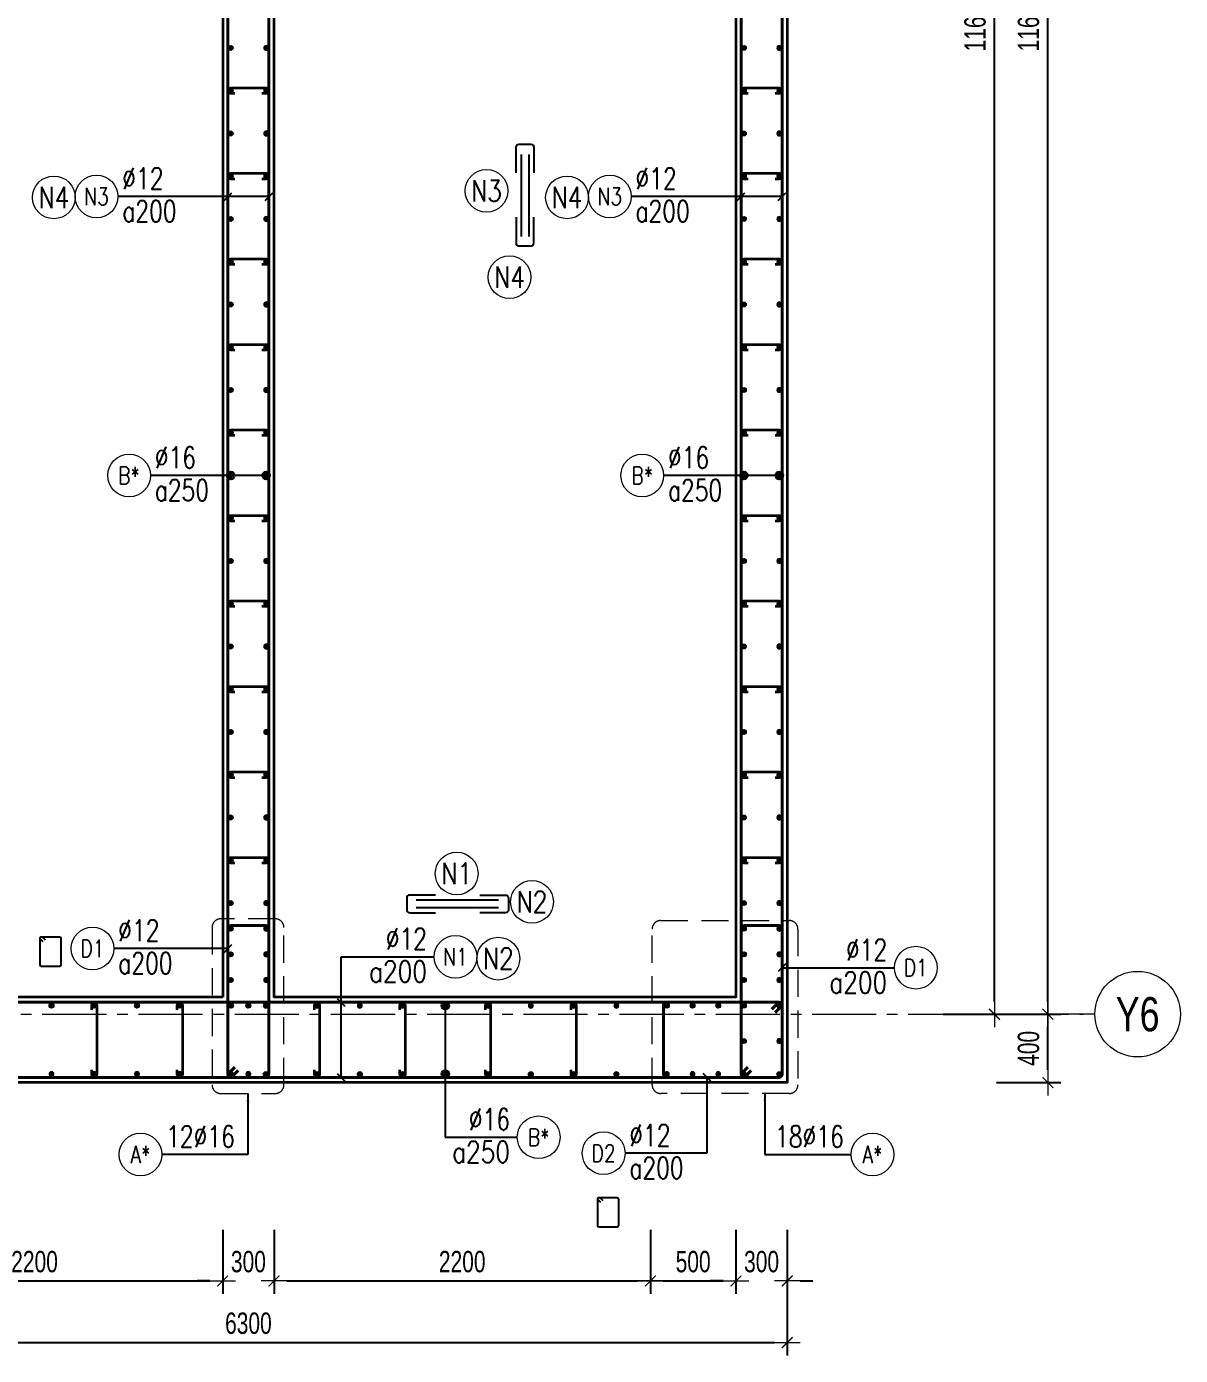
# Model space of a CAD drawing. Header units: millimetres. Extents: x 931337 to 1117500, y 19732 to 157199.
# Drawn here: x 1060013 to 1066758, y 135637 to 143408 of the extents above; entities that cross this region are included whole.
import ezdxf
from ezdxf.enums import TextEntityAlignment as Align

# ---------------------------------------------------------------- set-up
doc = ezdxf.new("R2010")
doc.units = ezdxf.units.MM
doc.header["$MEASUREMENT"] = 0
for name, pattern in [('HIDDEN', [9.525, 6.35, -3.175]), ('HIDDEN2', [4.7625, 3.175, -1.5875]), ('OF_Grid_1$0$CENTER2', [1.125, 0.75, -0.125, 0.125, -0.125])]:
    doc.linetypes.add(name, pattern=pattern)
doc.layers.get('0').update_dxf_attribs({"lineweight": 20})
doc.layers.get('Defpoints').update_dxf_attribs({"color": 151, "lineweight": 9})
doc.layers.add('Hidden', color=9, linetype='HIDDEN')
doc.layers.add('Ligature', color=1, linetype='Continuous')
for name, color, linetype, lineweight in [('KC-LEADER', 153, 'Continuous', 18), ('KC-THEP', 6, 'Continuous', 40), ('NDC_S_DIM', 1, 'Continuous', 15), ('NDC_S_HIDDEN', 8, 'HIDDEN2', 13), ('NDC_S_LEADER', 1, 'Continuous', 15), ('NDC_S_REBAR', 4, 'Continuous', 35), ('NDC_S_STIRRUP', 4, 'Continuous', 40), ('NDC_S_VN TEXT', 7, 'Continuous', 20), ('NDC_S_WALL', 6, 'Continuous', 35), ('OF_Grid_1$0$NDC_S_AXIS', 5, 'OF_Grid_1$0$CENTER2', 13), ('OF_Grid_1$0$NDC_S_SYMBOL', 1, 'Continuous', 15), ('OF_Grid_1$0$NDC_S_TEXT SYMBOL', 7, 'Continuous', 20)]:
    doc.layers.add(name, color=color, linetype=linetype, lineweight=lineweight)
doc.styles.add('NDC_ARIAL', font='arial.ttf', dxfattribs={"width": 0.85})
doc.styles.add('NDC_DIM', font='', dxfattribs={"width": 0.75})
doc.styles.add('NDC_EN TXT', font='romans.shx', dxfattribs={"width": 0.8})
doc.styles.add('OF_Grid_1$0$NDC_ANNO', font='', dxfattribs={"width": 0.8})
doc.styles.get('NDC_DIM').set_extended_font_data('Dotum')
doc.styles.get('OF_Grid_1$0$NDC_ANNO').set_extended_font_data('Dotum')
doc.dimstyles.new('NDC_1-50', dxfattribs={"dimscale": 50, "dimtxt": 2.5, "dimasz": 1, "dimexe": 1.5, "dimexo": 0, "dimgap": 0.8, "dimtad": 1, "dimdec": 0, "dimdsep": 46, "dimtxsty": 'NDC_ARIAL', "dimblk": 'DIMMARK', "dimcen": 49999.938995, "dimdle": 1.5, "dimclrd": 1, "dimclre": 1, "dimclrt": 3, "dimadec": 0, "dimazin": 0, "dimtfac": 1, "dimtdec": 0, "dimtix": 1, "dimtmove": 2, "dimatfit": 3, "dimfxl": 1, "dimarcsym": 0})
doc.dimstyles.new('NDC_dim_30', dxfattribs={"dimscale": 30, "dimtxt": 2.5, "dimasz": 1.5, "dimexe": 1.5, "dimexo": 2.5, "dimgap": 1, "dimtad": 1, "dimdec": 0, "dimzin": 0, "dimdsep": 46, "dimtxsty": 'NDC_DIM', "dimblk": 'DIMMARK', "dimcen": 0.09, "dimdle": 1.2, "dimclrd": 1, "dimclre": 1, "dimclrt": 3, "dimadec": 0, "dimazin": 0, "dimtfac": 1, "dimtdec": 0, "dimtix": 1, "dimtofl": 0, "dimtmove": 0, "dimatfit": 3, "dimfxl": 6, "dimfxlon": 1, "dimtolj": 1, "dimtzin": 0, "dimarcsym": 0})
doc.dimstyles.new('NDC_dim_50', dxfattribs={"dimscale": 50, "dimtxt": 2.5, "dimasz": 1.5, "dimexe": 1.5, "dimexo": 2.5, "dimgap": 1, "dimtad": 1, "dimdec": 0, "dimzin": 0, "dimdsep": 46, "dimtxsty": 'NDC_DIM', "dimblk": 'DIMMARK', "dimcen": 0.09, "dimdle": 1.2, "dimclrd": 1, "dimclre": 1, "dimclrt": 3, "dimadec": 0, "dimazin": 0, "dimtfac": 1, "dimtdec": 0, "dimtix": 1, "dimtofl": 0, "dimtmove": 0, "dimatfit": 3, "dimfxl": 6, "dimfxlon": 1, "dimtolj": 1, "dimtzin": 0, "dimarcsym": 0})

# ---------------------------------------------------------------- blocks, each defined once
blk = doc.blocks.new('THEP')
at = {"layer": 'KC-LEADER', "color": 6}
blk.add_circle((0, 0), 14, dxfattribs=at)
at = {"layer": 'KC-THEP'}
for p, q in [((-14, 0), (14, 0)), ((9.9, 9.9), (-9.9, -9.9)), ((-9.9, 9.9), (9.9, -9.9)), ((0, 14), (0, -14))]:
    blk.add_line(p, q, dxfattribs=at)
blk = doc.blocks.new('DIMMARK')
at = {"layer": 'NDC_S_DIM', "color": 1}
blk.add_line((-1.5, 0), (1, 0), dxfattribs=at)
at = {"layer": 'NDC_S_DIM', "color": 2, "const_width": 0.1}
blk.add_lwpolyline([(-0.42, -0.42), (0.42, 0.42)], dxfattribs=at)
blk = doc.blocks.new('*U13')
blk.add_circle((-2.5, 0), 2.5)
at = {"layer": 'NDC_S_VN TEXT', "color": 3, "style": 'NDC_EN TXT', "width": 0.75}
blk.add_attdef('DK1', (0.5, 0.85), '', height=2.5, dxfattribs=at)
at = {"layer": 'NDC_S_VN TEXT', "color": 7, "style": 'NDC_EN TXT', "width": 0.8}
blk.add_attdef('SH2', text='', height=2, dxfattribs=at).set_placement((-2.5, 0), align=Align.MIDDLE)
blk = doc.blocks.new('*U10')
blk.add_circle((2.5, 0), 2.5)
at = {"layer": 'NDC_S_VN TEXT', "color": 3, "style": 'NDC_EN TXT'}
for tag, width, p in [('DK2', 0.75, (-0.85, 0.85)), ('KC2', 0.8, (-0.85, -2.97))]:
    blk.add_attdef(tag, text='', height=2.5, dxfattribs=dict(at, width=width)).set_placement(p, align=Align.RIGHT)
at = {"layer": 'NDC_S_VN TEXT', "color": 7, "style": 'NDC_EN TXT', "width": 0.8}
blk.add_attdef('SH3', text='', height=2, dxfattribs=at).set_placement((2.5, 0), align=Align.MIDDLE)
blk = doc.blocks.new('A$C7BC65A55')
at = {"layer": 'Ligature'}
for p, q in [((-15.2, 372, 0), (-15.2, 38.5, 0)), ((15.2, 372, 0), (15.2, 38.5, 0))]:
    blk.add_line(p, q, dxfattribs=at)
for points in [[(-36.2, 296.5), (-36.2, 400.9, -0.414214), (-24, 413.1), (24, 413.1, -0.414214), (36.2, 400.9), (36.2, 296.5)], [(-36.2, 116.5), (-36.2, 12.2, 0.414214), (-24, 0), (24, 0, 0.414214), (36.2, 12.2), (36.2, 116.5)]]:
    blk.add_lwpolyline(points, format="xyb", dxfattribs=at)
blk = doc.blocks.new('*U11')
blk.add_circle((-2.5, 0), 2.5)
at = {"layer": 'NDC_S_VN TEXT', "color": 3, "style": 'NDC_EN TXT', "width": 0.75}
for tag, p in [('DK1', (0.5, 0.85)), ('KC1', (0.5, -2.97))]:
    blk.add_attdef(tag, p, '', height=2.5, dxfattribs=at)
at = {"layer": 'NDC_S_VN TEXT', "color": 7, "style": 'NDC_EN TXT', "width": 0.8}
blk.add_attdef('SH2', text='', height=2, dxfattribs=at).set_placement((-2.5, 0), align=Align.MIDDLE)
blk = doc.blocks.new('*U9')
blk.add_circle((2.5, 0), 2.5)
at = {"layer": 'NDC_S_VN TEXT', "color": 3, "style": 'NDC_EN TXT', "width": 0.75}
blk.add_attdef('DK2', text='', height=2.5, dxfattribs=at).set_placement((-0.85, 0.85), align=Align.RIGHT)
at = {"layer": 'NDC_S_VN TEXT', "color": 7, "style": 'NDC_EN TXT', "width": 0.8}
blk.add_attdef('SH3', text='', height=2, dxfattribs=at).set_placement((2.5, 0), align=Align.MIDDLE)
blk = doc.blocks.new('*D486')
at = {"layer": 'Defpoints', "color": 0, "transparency": 16777216}
for p in [(1061159.6, 137732.7), (1058959.4, 136309.5), (1061159.6, 136072.7)]:
    blk.add_point(p, dxfattribs=at)
at = {"layer": 'NDC_S_DIM', "color": 1, "lineweight": -2, "transparency": 16777216}
for p, q in [((1061159.6, 136372.7), (1061159.6, 135997.7)), ((1058959.4, 136184.5), (1058959.4, 135997.7)), ((1059034.4, 136072.7), (1061084.6, 136072.7))]:
    blk.add_line(p, q, dxfattribs=at)
at = {"layer": 'NDC_S_DIM', "color": 1, "lineweight": -2, "transparency": 16777216, "xscale": 75, "yscale": 75, "zscale": 75, "rotation": 180}
blk.add_blockref('DIMMARK', (1058959.4, 136072.7), dxfattribs=at)
at = {"layer": 'NDC_S_DIM', "color": 1, "lineweight": -2, "transparency": 16777216, "xscale": 75, "yscale": 75, "zscale": 75}
blk.add_blockref('DIMMARK', (1061159.6, 136072.7), dxfattribs=at)
at = {"layer": 'NDC_S_DIM', "color": 3, "transparency": 16777216, "insert": (1060059.5, 136185.3), "char_height": 125, "attachment_point": 5, "style": 'NDC_DIM'}
blk.add_mtext('\\A1;2200', dxfattribs=at)
blk = doc.blocks.new('*D487')
at = {"layer": 'Defpoints', "color": 0, "transparency": 16777216}
for p in [(1061159.6, 137732.7), (1061459.6, 137732.7), (1061459.6, 136072.7)]:
    blk.add_point(p, dxfattribs=at)
at = {"layer": 'NDC_S_DIM', "color": 1, "lineweight": -2, "transparency": 16777216}
for p, q in [((1061159.6, 136372.7), (1061159.6, 135997.7)), ((1061459.6, 136372.7), (1061459.6, 135997.7)), ((1061084.6, 136072.7), (1061009.6, 136072.7)), ((1061534.6, 136072.7), (1061609.6, 136072.7))]:
    blk.add_line(p, q, dxfattribs=at)
at = {"layer": 'NDC_S_DIM', "color": 1, "lineweight": -2, "transparency": 16777216, "xscale": 75, "yscale": 75, "zscale": 75}
blk.add_blockref('DIMMARK', (1061159.6, 136072.7), dxfattribs=at)
at = {"layer": 'NDC_S_DIM', "color": 1, "lineweight": -2, "transparency": 16777216, "xscale": 75, "yscale": 75, "zscale": 75, "rotation": 180}
blk.add_blockref('DIMMARK', (1061459.6, 136072.7), dxfattribs=at)
at = {"layer": 'NDC_S_DIM', "color": 3, "transparency": 16777216, "insert": (1061309.6, 136185.3), "char_height": 125, "attachment_point": 5, "style": 'NDC_DIM'}
blk.add_mtext('\\A1;300', dxfattribs=at)
blk = doc.blocks.new('*D488')
at = {"layer": 'Defpoints', "color": 0, "transparency": 16777216}
for p in [(1061459.6, 137732.7), (1063659.3, 137681), (1063659.3, 136072.7)]:
    blk.add_point(p, dxfattribs=at)
at = {"layer": 'NDC_S_DIM', "color": 1, "lineweight": -2, "transparency": 16777216}
for p, q in [((1061459.6, 136372.7), (1061459.6, 135997.7)), ((1063659.3, 136372.7), (1063659.3, 135997.7)), ((1061534.6, 136072.7), (1063584.3, 136072.7))]:
    blk.add_line(p, q, dxfattribs=at)
at = {"layer": 'NDC_S_DIM', "color": 1, "lineweight": -2, "transparency": 16777216, "xscale": 75, "yscale": 75, "zscale": 75, "rotation": 180}
blk.add_blockref('DIMMARK', (1061459.6, 136072.7), dxfattribs=at)
at = {"layer": 'NDC_S_DIM', "color": 1, "lineweight": -2, "transparency": 16777216, "xscale": 75, "yscale": 75, "zscale": 75}
blk.add_blockref('DIMMARK', (1063659.3, 136072.7), dxfattribs=at)
at = {"layer": 'NDC_S_DIM', "color": 3, "transparency": 16777216, "insert": (1062559.5, 136185.3), "char_height": 125, "attachment_point": 5, "style": 'NDC_DIM'}
blk.add_mtext('\\A1;2200', dxfattribs=at)
blk = doc.blocks.new('*D489')
at = {"layer": 'Defpoints', "color": 0, "transparency": 16777216}
for p in [(1064159.6, 137732.7), (1063659.3, 137681), (1064159.6, 136072.7)]:
    blk.add_point(p, dxfattribs=at)
at = {"layer": 'NDC_S_DIM', "color": 1, "lineweight": -2, "transparency": 16777216}
for p, q in [((1063659.3, 136372.7), (1063659.3, 135997.7)), ((1064159.6, 136372.7), (1064159.6, 135997.7)), ((1063734.3, 136072.7), (1064084.6, 136072.7))]:
    blk.add_line(p, q, dxfattribs=at)
at = {"layer": 'NDC_S_DIM', "color": 1, "lineweight": -2, "transparency": 16777216, "xscale": 75, "yscale": 75, "zscale": 75, "rotation": 180}
blk.add_blockref('DIMMARK', (1063659.3, 136072.7), dxfattribs=at)
at = {"layer": 'NDC_S_DIM', "color": 1, "lineweight": -2, "transparency": 16777216, "xscale": 75, "yscale": 75, "zscale": 75}
blk.add_blockref('DIMMARK', (1064159.6, 136072.7), dxfattribs=at)
at = {"layer": 'NDC_S_DIM', "color": 3, "transparency": 16777216, "insert": (1063909.5, 136185.3), "char_height": 125, "attachment_point": 5, "style": 'NDC_DIM'}
blk.add_mtext('\\A1;500', dxfattribs=at)
blk = doc.blocks.new('*D490')
at = {"layer": 'Defpoints', "color": 0, "transparency": 16777216}
for p in [(1064159.6, 137732.7), (1064459.6, 137232.7), (1064459.6, 136072.7)]:
    blk.add_point(p, dxfattribs=at)
at = {"layer": 'NDC_S_DIM', "color": 1, "lineweight": -2, "transparency": 16777216}
for p, q in [((1064159.6, 136372.7), (1064159.6, 135997.7)), ((1064459.6, 136372.7), (1064459.6, 135997.7)), ((1064084.6, 136072.7), (1064009.6, 136072.7)), ((1064534.6, 136072.7), (1064609.6, 136072.7))]:
    blk.add_line(p, q, dxfattribs=at)
at = {"layer": 'NDC_S_DIM', "color": 1, "lineweight": -2, "transparency": 16777216, "xscale": 75, "yscale": 75, "zscale": 75}
blk.add_blockref('DIMMARK', (1064159.6, 136072.7), dxfattribs=at)
at = {"layer": 'NDC_S_DIM', "color": 1, "lineweight": -2, "transparency": 16777216, "xscale": 75, "yscale": 75, "zscale": 75, "rotation": 180}
blk.add_blockref('DIMMARK', (1064459.6, 136072.7), dxfattribs=at)
at = {"layer": 'NDC_S_DIM', "color": 3, "transparency": 16777216, "insert": (1064309.6, 136185.3), "char_height": 125, "attachment_point": 5, "style": 'NDC_DIM'}
blk.add_mtext('\\A1;300', dxfattribs=at)
blk = doc.blocks.new('*D491')
at = {"layer": 'Defpoints', "color": 0, "transparency": 16777216}
for p in [(1058159.6, 137232.7), (1064459.6, 137232.7), (1064459.6, 135712.4)]:
    blk.add_point(p, dxfattribs=at)
at = {"layer": 'NDC_S_DIM', "color": 1, "lineweight": -2, "transparency": 16777216}
for p, q in [((1058159.6, 136012.4), (1058159.6, 135637.4)), ((1064459.6, 136012.4), (1064459.6, 135637.4)), ((1058234.6, 135712.4), (1064384.6, 135712.4))]:
    blk.add_line(p, q, dxfattribs=at)
at = {"layer": 'NDC_S_DIM', "color": 1, "lineweight": -2, "transparency": 16777216, "xscale": 75, "yscale": 75, "zscale": 75, "rotation": 180}
blk.add_blockref('DIMMARK', (1058159.6, 135712.4), dxfattribs=at)
at = {"layer": 'NDC_S_DIM', "color": 1, "lineweight": -2, "transparency": 16777216, "xscale": 75, "yscale": 75, "zscale": 75}
blk.add_blockref('DIMMARK', (1064459.6, 135712.4), dxfattribs=at)
at = {"layer": 'NDC_S_DIM', "color": 3, "transparency": 16777216, "insert": (1061309.6, 135825), "char_height": 125, "attachment_point": 5, "style": 'NDC_DIM'}
blk.add_mtext('\\A1;6300', dxfattribs=at)
blk = doc.blocks.new('*D504')
at = {"layer": 'Defpoints', "color": 0, "transparency": 16777216}
for p in [(1064459.6, 149232.7), (1065670.4, 149232.7), (1064459.6, 137632.7)]:
    blk.add_point(p, dxfattribs=at)
at = {"layer": 'NDC_S_DIM', "color": 1, "lineweight": -2, "transparency": 16777216}
for p, q in [((1065370.4, 149232.7), (1065745.4, 149232.7)), ((1065670.4, 137707.7), (1065670.4, 149157.7)), ((1065370.4, 137632.7), (1065745.4, 137632.7))]:
    blk.add_line(p, q, dxfattribs=at)
at = {"layer": 'NDC_S_DIM', "color": 1, "lineweight": -2, "transparency": 16777216, "xscale": 75, "yscale": 75, "zscale": 75}
for p, rotation in [((1065670.4, 149232.7), 90), ((1065670.4, 137632.7), 270)]:
    blk.add_blockref('DIMMARK', p, dxfattribs=dict(at, rotation=rotation))
at = {"layer": 'NDC_S_DIM', "color": 3, "transparency": 16777216, "insert": (1065557.8, 143432.7), "char_height": 125, "attachment_point": 5, "rotation": 90, "style": 'NDC_DIM'}
blk.add_mtext('\\A1;11600', dxfattribs=at)
blk = doc.blocks.new('*D505')
at = {"layer": 'Defpoints', "color": 0, "ltscale": 200, "transparency": 16777216}
for p in [(1064459.6, 137632.9), (1065983, 137632.9), (1064459.6, 137232.7)]:
    blk.add_point(p, dxfattribs=at)
at = {"layer": 'NDC_S_DIM', "color": 1, "lineweight": -2, "ltscale": 200, "transparency": 16777216}
for p, q in [((1065683, 137632.9), (1066058, 137632.9)), ((1065983, 137307.7), (1065983, 137557.9)), ((1065683, 137232.7), (1066058, 137232.7))]:
    blk.add_line(p, q, dxfattribs=at)
at = {"layer": 'NDC_S_DIM', "color": 1, "lineweight": -2, "ltscale": 200, "transparency": 16777216, "xscale": 75, "yscale": 75, "zscale": 75}
for p, rotation in [((1065983, 137632.9), 90), ((1065983, 137232.7), 270)]:
    blk.add_blockref('DIMMARK', p, dxfattribs=dict(at, rotation=rotation))
at = {"layer": 'NDC_S_DIM', "color": 3, "ltscale": 200, "transparency": 16777216, "insert": (1065870.4, 137432.8), "char_height": 125, "attachment_point": 5, "rotation": 90, "style": 'NDC_DIM'}
blk.add_mtext('\\A1;400', dxfattribs=at)
blk = doc.blocks.new('*D506')
at = {"layer": 'Defpoints', "color": 0, "ltscale": 200, "transparency": 16777216}
for p in [(1064459.6, 149232.7), (1065983, 149232.7), (1064459.6, 137632.9)]:
    blk.add_point(p, dxfattribs=at)
at = {"layer": 'NDC_S_DIM', "color": 1, "lineweight": -2, "ltscale": 200, "transparency": 16777216}
for p, q in [((1065683, 149232.7), (1066058, 149232.7)), ((1065983, 137707.9), (1065983, 149157.7)), ((1065683, 137632.9), (1066058, 137632.9))]:
    blk.add_line(p, q, dxfattribs=at)
at = {"layer": 'NDC_S_DIM', "color": 1, "lineweight": -2, "ltscale": 200, "transparency": 16777216, "xscale": 75, "yscale": 75, "zscale": 75}
for p, rotation in [((1065983, 149232.7), 90), ((1065983, 137632.9), 270)]:
    blk.add_blockref('DIMMARK', p, dxfattribs=dict(at, rotation=rotation))
at = {"layer": 'NDC_S_DIM', "color": 3, "ltscale": 200, "transparency": 16777216, "insert": (1065870.4, 143432.8), "char_height": 125, "attachment_point": 5, "rotation": 90, "style": 'NDC_DIM'}
blk.add_mtext('\\A1;11600', dxfattribs=at)
blk = doc.blocks.new('*U88')
at = {"layer": 'OF_Grid_1$0$NDC_S_SYMBOL'}
blk.add_line((-5, 0), (-9, 0), dxfattribs=at)
blk.add_circle((0, 0), 5, dxfattribs=at)
at = {"layer": 'OF_Grid_1$0$NDC_S_TEXT SYMBOL', "color": 7, "style": 'OF_Grid_1$0$NDC_ANNO', "width": 0.8}
blk.add_attdef('GRID', text='', height=4, rotation=90, dxfattribs=at).set_placement((0, 0), align=Align.MIDDLE)

msp = doc.modelspace()

# ---------------------------------------------------------------- linework, layer by layer
for centre in [(1060172.299, 142408.877), (1062701.33, 142447.037), (1063172.299, 142408.877), (1062835.778, 141942.034), (1062527.263, 138454.894), (1062967.364, 138289.138), (1062770.535, 137957.624)]:
    msp.add_circle(centre, 125)
at = {"layer": 'Ligature'}
for points in [[(1060110.769, 138055.872), (1060094.803, 138071.838, -0.66817864), (1060100.576, 138085.776), (1060205.205, 138085.776, -0.41421356), (1060213.37, 138077.611), (1060213.37, 137920.503, -0.41421356), (1060205.205, 137912.339), (1060100.576, 137912.339, -0.41421356), (1060092.411, 137920.503), (1060092.411, 138077.611, -0.66817864), (1060106.35, 138083.384), (1060122.315, 138067.418)], [(1063369.972, 136530.83), (1063354.006, 136546.796, -0.66817864), (1063359.779, 136560.734), (1063464.408, 136560.734, -0.41421356), (1063472.573, 136552.57), (1063472.573, 136395.462, -0.41421356), (1063464.408, 136387.297), (1063359.779, 136387.297, -0.41421356), (1063351.615, 136395.462), (1063351.615, 136552.57, -0.66817864), (1063365.553, 136558.343), (1063381.519, 136542.377)]]:
    msp.add_lwpolyline(points, format="xyb", dxfattribs=at)
at = {"layer": 'NDC_S_HIDDEN', "ltscale": 50}
for points in [[(1061147.26, 137169.284), (1061467.103, 137169.284, 0.41421356), (1061517.103, 137219.284), (1061517.103, 138140.036, 0.41421356), (1061467.103, 138190.036), (1061147.26, 138190.036, 0.41421356), (1061097.26, 138140.036), (1061097.26, 137219.284, 0.41421356)], [(1064472, 137169.284), (1063719.789, 137169.284, -0.41421356), (1063669.789, 137219.284), (1063669.789, 138130.228, -0.41421356), (1063719.789, 138180.228), (1064472, 138180.228, -0.41421356), (1064522, 138130.228), (1064522, 137219.284, -0.41421356)]]:
    msp.add_lwpolyline(points, format="xyb", close=True, dxfattribs=at)
at = {"layer": 'NDC_S_LEADER'}
msp.add_line((1064459.63, 137232.684), (1064459.63, 138382.684), dxfattribs=at)
at = {"layer": 'NDC_S_REBAR'}
for points in [[(1061388.142, 143017.684), (1061413.142, 143017.684, 1), (1061413.142, 143047.684), (1061206.118, 143047.684, 1), (1061206.118, 143017.684), (1061231.118, 143017.684)], [(1064388.142, 143017.684), (1064413.142, 143017.684, 1), (1064413.142, 143047.684), (1064206.118, 143047.684, 1), (1064206.118, 143017.684), (1064231.118, 143017.684)], [(1061388.142, 142517.684), (1061413.142, 142517.684, 1), (1061413.142, 142547.684), (1061206.118, 142547.684, 1), (1061206.118, 142517.684), (1061231.118, 142517.684)], [(1064388.142, 142517.684), (1064413.142, 142517.684, 1), (1064413.142, 142547.684), (1064206.118, 142547.684, 1), (1064206.118, 142517.684), (1064231.118, 142517.684)], [(1061388.142, 142017.684), (1061413.142, 142017.684, 1), (1061413.142, 142047.684), (1061206.118, 142047.684, 1), (1061206.118, 142017.684), (1061231.118, 142017.684)], [(1064388.142, 142017.684), (1064413.142, 142017.684, 1), (1064413.142, 142047.684), (1064206.118, 142047.684, 1), (1064206.118, 142017.684), (1064231.118, 142017.684)], [(1061388.142, 141517.684), (1061413.142, 141517.684, 1), (1061413.142, 141547.684), (1061206.118, 141547.684, 1), (1061206.118, 141517.684), (1061231.118, 141517.684)], [(1064388.142, 141517.684), (1064413.142, 141517.684, 1), (1064413.142, 141547.684), (1064206.118, 141547.684, 1), (1064206.118, 141517.684), (1064231.118, 141517.684)], [(1061388.142, 141017.684), (1061413.142, 141017.684, 1), (1061413.142, 141047.684), (1061206.118, 141047.684, 1), (1061206.118, 141017.684), (1061231.118, 141017.684)], [(1064388.142, 141017.684), (1064413.142, 141017.684, 1), (1064413.142, 141047.684), (1064206.118, 141047.684, 1), (1064206.118, 141017.684), (1064231.118, 141017.684)], [(1061388.142, 140517.684), (1061413.142, 140517.684, 1), (1061413.142, 140547.684), (1061206.118, 140547.684, 1), (1061206.118, 140517.684), (1061231.118, 140517.684)], [(1064388.142, 140517.684), (1064413.142, 140517.684, 1), (1064413.142, 140547.684), (1064206.118, 140547.684, 1), (1064206.118, 140517.684), (1064231.118, 140517.684)], [(1061388.142, 140017.684), (1061413.142, 140017.684, 1), (1061413.142, 140047.684), (1061206.118, 140047.684, 1), (1061206.118, 140017.684), (1061231.118, 140017.684)], [(1064388.142, 140017.684), (1064413.142, 140017.684, 1), (1064413.142, 140047.684), (1064206.118, 140047.684, 1), (1064206.118, 140017.684), (1064231.118, 140017.684)], [(1061388.142, 139517.684), (1061413.142, 139517.684, 1), (1061413.142, 139547.684), (1061206.118, 139547.684, 1), (1061206.118, 139517.684), (1061231.118, 139517.684)], [(1064388.142, 139517.684), (1064413.142, 139517.684, 1), (1064413.142, 139547.684), (1064206.118, 139547.684, 1), (1064206.118, 139517.684), (1064231.118, 139517.684)], [(1061388.142, 139017.684), (1061413.142, 139017.684, 1), (1061413.142, 139047.684), (1061206.118, 139047.684, 1), (1061206.118, 139017.684), (1061231.118, 139017.684)], [(1064388.142, 139017.684), (1064413.142, 139017.684, 1), (1064413.142, 139047.684), (1064206.118, 139047.684, 1), (1064206.118, 139017.684), (1064231.118, 139017.684)], [(1061388.142, 138517.684), (1061413.142, 138517.684, 1), (1061413.142, 138547.684), (1061206.118, 138547.684, 1), (1061206.118, 138517.684), (1061231.118, 138517.684)], [(1064388.142, 138517.684), (1064413.142, 138517.684, 1), (1064413.142, 138547.684), (1064206.118, 138547.684, 1), (1064206.118, 138517.684), (1064231.118, 138517.684)], [(1060393.427, 137657.684), (1060393.427, 137682.684, -1), (1060423.427, 137682.684), (1060423.427, 137282.684, -1), (1060393.427, 137282.684), (1060393.427, 137307.684)], [(1060893.427, 137657.684), (1060893.427, 137682.684, -1), (1060923.427, 137682.684), (1060923.427, 137282.684, -1), (1060893.427, 137282.684), (1060893.427, 137307.684)], [(1061695.833, 137657.684), (1061695.833, 137682.684, -1), (1061725.833, 137682.684), (1061725.833, 137282.684, -1), (1061695.833, 137282.684), (1061695.833, 137307.684)], [(1062195.833, 137657.684), (1062195.833, 137682.684, -1), (1062225.833, 137682.684), (1062225.833, 137282.684, -1), (1062195.833, 137282.684), (1062195.833, 137307.684)], [(1062695.833, 137657.684), (1062695.833, 137682.684, -1), (1062725.833, 137682.684), (1062725.833, 137282.684, -1), (1062695.833, 137282.684), (1062695.833, 137307.684)], [(1063195.833, 137657.684), (1063195.833, 137682.684, -1), (1063225.833, 137682.684), (1063225.833, 137282.684, -1), (1063195.833, 137282.684), (1063195.833, 137307.684)]]:
    msp.add_lwpolyline(points, format="xyb", dxfattribs=at)
at = {"layer": 'NDC_S_STIRRUP'}
for points in [[(1061229.63, 137322.684), (1061189.63, 137282.684, 0.41421356), (1061209.63, 137262.684), (1061409.63, 137262.684, 0.41421356), (1061429.63, 137282.684), (1061429.63, 149582.684, 0.41421356), (1061409.63, 149602.684), (1061209.63, 149602.684, 0.41421356), (1061189.63, 149582.684), (1061189.63, 137282.684, 0.41421356), (1061209.63, 137262.684), (1061249.63, 137302.684)], [(1064229.63, 137322.684), (1064189.63, 137282.684, 0.41421356), (1064209.63, 137262.684), (1064409.63, 137262.684, 0.41421356), (1064429.63, 137282.684), (1064429.63, 149582.684, 0.41421356), (1064409.63, 149602.684), (1064209.63, 149602.684, 0.41421356), (1064189.63, 149582.684), (1064189.63, 137282.684, 0.41421356), (1064209.63, 137262.684), (1064249.63, 137302.684)], [(1061229.63, 137322.684), (1061189.63, 137282.684, 0.41421356), (1061209.63, 137262.684), (1061409.63, 137262.684, 0.41421356), (1061429.63, 137282.684), (1061429.63, 138131.295, 0.41421356), (1061409.63, 138151.295), (1061209.63, 138151.295, 0.41421356), (1061189.63, 138131.295), (1061189.63, 137282.684, 0.41421356), (1061209.63, 137262.684), (1061249.63, 137302.684)], [(1064229.63, 137322.684), (1064189.63, 137282.684, 0.41421356), (1064209.63, 137262.684), (1064409.63, 137262.684, 0.41421356), (1064429.63, 137282.684), (1064429.63, 138131.295, 0.41421356), (1064409.63, 138151.295), (1064209.63, 138151.295, 0.41421356), (1064189.63, 138131.295), (1064189.63, 137282.684, 0.41421356), (1064209.63, 137262.684), (1064249.63, 137302.684)], [(1064369.63, 137662.684), (1064409.63, 137702.684, -0.41421356), (1064429.63, 137682.684), (1064429.63, 137282.684, -0.41421356), (1064409.63, 137262.684), (1058209.63, 137262.684, -0.41421356), (1058189.63, 137282.684), (1058189.63, 137682.684, -0.41421356), (1058209.63, 137702.684), (1064409.63, 137702.684, -0.41421356), (1064429.63, 137682.684), (1064389.63, 137642.684)], [(1064369.63, 137662.684), (1064409.63, 137702.684, -0.41421356), (1064429.63, 137682.684), (1064429.63, 137282.684, -0.41421356), (1064409.63, 137262.684), (1063756.118, 137262.684, -0.41421356), (1063736.118, 137282.684), (1063736.118, 137682.684, -0.41421356), (1063756.118, 137702.684), (1064409.63, 137702.684, -0.41421356), (1064429.63, 137682.684), (1064389.63, 137642.684)]]:
    msp.add_lwpolyline(points, format="xyb", dxfattribs=at)
at = {"layer": 'NDC_S_WALL'}
for points in [[(1058159.63, 137232.684), (1058159.63, 149632.684), (1064459.63, 149632.684), (1064459.63, 137232.684)], [(1061159.63, 137732.684), (1058459.63, 137732.684), (1058459.63, 149132.684), (1061159.63, 149132.684)], [(1061459.63, 149132.684), (1064159.63, 149132.684), (1064159.63, 137732.684), (1061459.63, 137732.684)]]:
    msp.add_lwpolyline(points, close=True, dxfattribs=at)
at = {"layer": 'OF_Grid_1$0$NDC_S_AXIS', "ltscale": 500}
msp.add_line((1056167.147, 137632.684), (1066188.535, 137632.684), dxfattribs=at)

# ---------------------------------------------------------------- block references
at = {"layer": 'Hidden', "xscale": 1.44, "yscale": 1.44, "zscale": 1.44}
msp.add_blockref('A$C7BC65A55', (1062926.41, 142124.756, 0.03), dxfattribs=at)
at = {"layer": 'Hidden', "xscale": 1.44, "yscale": 1.44, "zscale": 1.44, "rotation": 270}
msp.add_blockref('A$C7BC65A55', (1062235.152, 138277.369, 0.03), dxfattribs=at)
at = {"layer": 'KC-THEP'}
for p, rotation in [((1061206.118, 143282.684), 189.6685644363809), ((1064206.118, 143282.684), 189.6685644363809), ((1061206.118, 143032.684), 189.6685644363809), ((1064206.118, 143032.684), 189.6685644363809), ((1061206.118, 142782.684), 189.6685644363809), ((1064206.118, 142782.684), 189.6685644363809), ((1061206.118, 142532.684), 189.6685644363809), ((1064206.118, 142532.684), 189.6685644363809), ((1061206.118, 142282.684), 189.6685644363809), ((1064206.118, 142282.684), 189.6685644363809), ((1061206.118, 142032.684), 189.6685644363809), ((1064206.118, 142032.684), 189.6685644363809), ((1061206.118, 141782.684), 189.6685644363809), ((1064206.118, 141782.684), 189.6685644363809), ((1061206.118, 141532.684), 189.6685644363809), ((1064206.118, 141532.684), 189.6685644363809), ((1061206.118, 141282.684), 189.6685644363809), ((1064206.118, 141282.684), 189.6685644363809), ((1061206.118, 141032.684), 189.6685644363809), ((1064206.118, 141032.684), 189.6685644363809), ((1061206.118, 140782.684), 189.6685644363809), ((1064206.118, 140782.684), 189.6685644363809), ((1061206.118, 140532.684), 189.6685644363809), ((1064206.118, 140532.684), 189.6685644363809), ((1061206.118, 140282.684), 189.6685644363809), ((1064206.118, 140282.684), 189.6685644363809), ((1061206.118, 140032.684), 189.6685644363809), ((1064206.118, 140032.684), 189.6685644363809), ((1061206.118, 139782.684), 189.6685644363809), ((1064206.118, 139782.684), 189.6685644363809), ((1061206.118, 139532.684), 189.6685644363809), ((1064206.118, 139532.684), 189.6685644363809), ((1061206.118, 139282.684), 189.6685644363809), ((1064206.118, 139282.684), 189.6685644363809), ((1061206.118, 139032.684), 189.6685644363809), ((1064206.118, 139032.684), 189.6685644363809), ((1061206.118, 138782.684), 189.6685644363809), ((1064206.118, 138782.684), 189.6685644363809), ((1061206.118, 138532.684), 189.6685644363809), ((1064206.118, 138532.684), 189.6685644363809), ((1061206.118, 138282.684), 189.6685644363809), ((1064206.118, 138282.684), 189.6685644363809), ((1061206.118, 138132.684), 189.6685644363809), ((1064206.118, 138132.684), 189.6685644363809), ((1061206.118, 137982.684), 189.6685644363809), ((1064206.118, 137982.684), 189.6685644363809), ((1061206.118, 137832.684), 189.6685644363809), ((1064206.118, 137832.684), 189.6685644363809), ((1060158.427, 137682.684), 189.6685644363809), ((1060408.427, 137682.684), 189.6685644363809), ((1060658.427, 137682.684), 189.6685644363809), ((1060908.427, 137682.684), 189.6685644363809), ((1061208.427, 137682.684), 189.6685644363809), ((1061309.13, 137682.684), 189.6685644363809), ((1063756.118, 137682.684), 189.6685644363809), ((1063906.118, 137682.684), 189.6685644363809), ((1064056.118, 137682.684), 189.6685644363809), ((1064206.118, 137682.684), 189.6685644363809), ((1064206.118, 137475.614), 189.6685644363809), ((1061410.833, 137282.684), 9.66856443638095), ((1061710.833, 137282.684), 9.66856443638095), ((1061960.833, 137282.684), 9.66856443638095), ((1062210.833, 137282.684), 9.66856443638095), ((1062460.833, 137282.684), 9.66856443638095), ((1062710.833, 137282.684), 9.66856443638095), ((1062960.833, 137282.684), 9.66856443638095), ((1063210.833, 137282.684), 9.66856443638095), ((1063460.833, 137282.684), 9.66856443638095), ((1064413.142, 137282.684), 9.668564436380946)]:
    msp.add_blockref('THEP', p, dxfattribs=dict(at, rotation=rotation))
at = {"layer": 'KC-THEP', "xscale": -1}
for p, rotation in [((1061413.142, 143282.684), 170.331435563619), ((1064413.142, 143282.684), 170.331435563619), ((1061413.142, 143032.684), 170.331435563619), ((1064413.142, 143032.684), 170.331435563619), ((1061413.142, 142782.684), 170.331435563619), ((1064413.142, 142782.684), 170.331435563619), ((1061413.142, 142532.684), 170.331435563619), ((1064413.142, 142532.684), 170.331435563619), ((1061413.142, 142282.684), 170.331435563619), ((1064413.142, 142282.684), 170.331435563619), ((1061413.142, 142032.684), 170.331435563619), ((1064413.142, 142032.684), 170.331435563619), ((1061413.142, 141782.684), 170.331435563619), ((1064413.142, 141782.684), 170.331435563619), ((1061413.142, 141532.684), 170.331435563619), ((1064413.142, 141532.684), 170.331435563619), ((1061413.142, 141282.684), 170.331435563619), ((1064413.142, 141282.684), 170.331435563619), ((1061413.142, 141032.684), 170.331435563619), ((1064413.142, 141032.684), 170.331435563619), ((1061413.142, 140782.684), 170.331435563619), ((1064413.142, 140782.684), 170.331435563619), ((1061413.142, 140532.684), 170.331435563619), ((1064413.142, 140532.684), 170.331435563619), ((1061413.142, 140282.684), 170.331435563619), ((1064413.142, 140282.684), 170.331435563619), ((1061413.142, 140032.684), 170.331435563619), ((1064413.142, 140032.684), 170.331435563619), ((1061413.142, 139782.684), 170.331435563619), ((1064413.142, 139782.684), 170.331435563619), ((1061413.142, 139532.684), 170.331435563619), ((1064413.142, 139532.684), 170.331435563619), ((1061413.142, 139282.684), 170.331435563619), ((1064413.142, 139282.684), 170.331435563619), ((1061413.142, 139032.684), 170.331435563619), ((1064413.142, 139032.684), 170.331435563619), ((1061413.142, 138782.684), 170.331435563619), ((1064413.142, 138782.684), 170.331435563619), ((1061413.142, 138532.684), 170.331435563619), ((1064413.142, 138532.684), 170.331435563619), ((1061413.142, 138282.684), 170.331435563619), ((1064413.142, 138282.684), 170.331435563619), ((1061413.142, 138132.684), 170.331435563619), ((1064413.142, 138132.684), 170.331435563619), ((1061413.142, 137982.684), 170.331435563619), ((1064413.142, 137982.684), 170.331435563619), ((1061413.142, 137832.684), 170.331435563619), ((1064413.142, 137832.684), 170.331435563619), ((1061410.833, 137682.684), 170.331435563619), ((1061710.833, 137682.684), 170.331435563619), ((1061960.833, 137682.684), 170.331435563619), ((1062210.833, 137682.684), 170.331435563619), ((1062460.833, 137682.684), 170.331435563619), ((1062710.833, 137682.684), 170.331435563619), ((1062960.833, 137682.684), 170.331435563619), ((1063210.833, 137682.684), 170.331435563619), ((1063460.833, 137682.684), 170.331435563619), ((1064413.142, 137682.684), 170.331435563619), ((1064413.142, 137475.614), 170.331435563619), ((1060158.427, 137282.684), 350.3314355636191), ((1060408.427, 137282.684), 350.3314355636191), ((1060658.427, 137282.684), 350.3314355636191), ((1060908.427, 137282.684), 350.3314355636191), ((1061208.427, 137282.684), 350.3314355636191), ((1061309.13, 137282.684), 350.3314355636191), ((1063756.118, 137282.684), 350.3314355636191), ((1063906.118, 137282.684), 350.3314355636191), ((1064056.118, 137282.684), 350.3314355636191), ((1064206.118, 137282.684), 350.3314355636191)]:
    msp.add_blockref('THEP', p, dxfattribs=dict(at, rotation=rotation))
at = {"layer": 'NDC_S_VN TEXT', "xscale": 50, "yscale": 50, "zscale": 50}
for name, p, values in [('*U11', (1060547.242, 142414.045), {'SH2': 'N3', 'DK1': '%%C12', 'KC1': 'a200'}), ('*U11', (1063547.242, 142414.045), {'SH2': 'N3', 'DK1': '%%C12', 'KC1': 'a200'}), ('*U11', (1060737.171, 140782.684), {'SH2': 'B*', 'DK1': '%%C16', 'KC1': 'a250'}), ('*U11', (1063737.171, 140782.684), {'SH2': 'B*', 'DK1': '%%C16', 'KC1': 'a250'}), ('*U11', (1060523.693, 138016.873), {'SH2': 'D1', 'DK1': '%%C12', 'KC1': 'a200'}), ('*U10', (1062395.812, 137967.962), {'SH3': 'N1', 'DK2': '%%C12', 'KC2': 'a200'}), ('*U10', (1065086.383, 137904.666), {'SH3': 'D1', 'DK2': '%%C12', 'KC2': 'a200'}), ('*U10', (1062881.445, 136912.972), {'SH3': 'B*', 'DK2': '%%C16', 'KC2': 'a250'}), ('*U13', (1060803.748, 136812.379), {'SH2': 'A*', 'DK1': '12%%C16'}), ('*U11', (1063511.241, 136819.473), {'SH2': 'D2', 'DK1': '%%C12', 'KC1': 'a200'}), ('*U9', (1064832.847, 136812.379), {'SH3': 'A*', 'DK2': '18%%C16'})]:
    msp.add_blockref(name, p, dxfattribs=at).add_auto_attribs(values)
at = {"layer": 'OF_Grid_1$0$NDC_S_AXIS'}
ref = msp.add_blockref('*U88', (1066507.975, 137632.938), dxfattribs=dict(at, xscale=50, yscale=50, zscale=50))
ref.add_attrib('GRID', 'Y6', dxfattribs={"layer": 'OF_Grid_1$0$NDC_S_TEXT SYMBOL', "color": 7, "height": 200, "style": 'OF_Grid_1$0$NDC_ANNO', "width": 0.8}).set_placement((1066507.975, 137632.938), align=Align.MIDDLE)

# ---------------------------------------------------------------- texts
at = {"layer": 'NDC_S_VN TEXT', "color": 7, "style": 'NDC_EN TXT', "width": 0.8}
for tag, p in [('N3', (1062701.33, 142447.037)), ('N4', (1060172.299, 142408.877)), ('N4', (1063172.299, 142408.877)), ('N4', (1062835.778, 141942.034)), ('N1', (1062527.263, 138454.894)), ('N2', (1062967.364, 138289.138)), ('N2', (1062770.535, 137957.624))]:
    msp.add_attdef(tag, text='3', height=125, dxfattribs=at).set_placement(p, align=Align.MIDDLE)

# ---------------------------------------------------------------- dimensions: what is measured, and where the dimension line sits
at = {"layer": 'NDC_S_DIM'}
dim = msp.add_linear_dim(base=(1065670.379, 149232.684), p1=(1064459.63, 137632.684), p2=(1064459.63, 149232.684), angle=90, dimstyle='NDC_dim_50', override={"dimtmove": 1}, dxfattribs=at)
dim.commit()
dim.dimension.update_dxf_attribs({"geometry": '*D504', "text_midpoint": (1065557.795, 143432.684)})
at = {"layer": 'NDC_S_DIM', "ltscale": 200}
dim = msp.add_linear_dim(base=(1065982.975, 149232.684), p1=(1064459.63, 137632.938), p2=(1064459.63, 149232.684), angle=90, dimstyle='NDC_dim_50', override={"dimtmove": 1}, dxfattribs=at)
dim.commit()
dim.dimension.update_dxf_attribs({"geometry": '*D506', "text_midpoint": (1065870.39, 143432.811)})
at = {"layer": 'NDC_S_DIM'}
for base, p1, p2, picture, middle in [((1061159.63, 136072.726), (1058959.424, 136309.508), (1061159.63, 137732.684), '*D486', (1060059.527, 136185.311)), ((1061459.63, 136072.726), (1061159.63, 137732.684), (1061459.63, 137732.684), '*D487', (1061309.63, 136185.311)), ((1063659.296, 136072.726), (1061459.63, 137732.684), (1063659.296, 137681.036), '*D488', (1062559.463, 136185.311)), ((1064159.63, 136072.726), (1063659.296, 137681.036), (1064159.63, 137732.684), '*D489', (1063909.463, 136185.311)), ((1064459.63, 136072.726), (1064159.63, 137732.684), (1064459.63, 137232.684), '*D490', (1064309.63, 136185.311))]:
    dim = msp.add_linear_dim(base=base, p1=p1, p2=p2, dimstyle='NDC_dim_50', override={"dimtmove": 1}, dxfattribs=at)
    dim.commit()
    dim.dimension.update_dxf_attribs({"geometry": picture, "text_midpoint": middle})
at = {"layer": 'NDC_S_DIM', "ltscale": 200}
dim = msp.add_linear_dim(base=(1065982.975, 137632.938), p1=(1064459.63, 137232.684), p2=(1064459.63, 137632.938), angle=90, dimstyle='NDC_dim_50', dxfattribs=at)
dim.commit()
dim.dimension.update_dxf_attribs({"geometry": '*D505', "text_midpoint": (1065870.39, 137432.811)})
at = {"layer": 'NDC_S_DIM'}
dim = msp.add_linear_dim(base=(1064459.63, 135712.411), p1=(1058159.63, 137232.684), p2=(1064459.63, 137232.684), dimstyle='NDC_dim_50', dxfattribs=at)
dim.commit()
dim.dimension.update_dxf_attribs({"geometry": '*D491', "text_midpoint": (1061309.63, 135824.996)})

# ---------------------------------------------------------------- leaders
at = {"layer": 'NDC_S_LEADER'}
for points, override in [([(1061429.63, 142413.864), (1060547.242, 142413.864)], {"dimtad": 0, "dimldrblk": 'Oblique'}), ([(1061189.63, 142413.864), (1060547.242, 142413.864)], {"dimtad": 0, "dimldrblk": 'Oblique'}), ([(1064429.63, 142413.864), (1063547.242, 142413.864)], {"dimtad": 0, "dimldrblk": 'Oblique'}), ([(1064189.63, 142413.864), (1063547.242, 142413.864)], {"dimtad": 0, "dimldrblk": 'Oblique'}), ([(1061413.142, 140782.684), (1060737.171, 140782.684)], {"dimtad": 0, "dimldrblk": 'Origin'}), ([(1061206.118, 140782.684), (1060737.171, 140782.684)], {"dimtad": 0, "dimldrblk": 'Origin'}), ([(1064413.142, 140782.684), (1063737.171, 140782.684)], {"dimtad": 0, "dimldrblk": 'Origin'}), ([(1064206.118, 140782.684), (1063737.171, 140782.684)], {"dimtad": 0, "dimldrblk": 'Origin'}), ([(1061189.63, 138016.873), (1060521.618, 138016.873)], {"dimtad": 0, "dimldrblk": 'Oblique'}), ([(1061851.074, 137262.684), (1061851.074, 137967.781), (1062395.812, 137967.781)], {"dimtad": 0, "dimldrblk": 'Oblique'}), ([(1061851.074, 137702.684), (1061851.074, 137967.781), (1062395.812, 137967.781)], {"dimtad": 0, "dimldrblk": 'Oblique'}), ([(1064429.63, 137904.666), (1065086.383, 137904.666)], {"dimtad": 0, "dimldrblk": 'Oblique'}), ([(1062460.833, 137682.684), (1062460.833, 136912.791), (1062881.445, 136912.791)], {"dimgap": 1, "dimtad": 0, "dimldrblk": 'Origin'}), ([(1062460.833, 137282.684), (1062460.833, 136912.791), (1062881.445, 136912.791)], {"dimgap": 1, "dimtad": 0, "dimldrblk": 'Origin'}), ([(1063989.704, 137262.684), (1063989.704, 136819.473), (1063511.241, 136819.473)], {"dimtad": 0, "dimldrblk": 'Oblique'}), ([(1064329.119, 137169.284), (1064329.119, 136812.379), (1064832.847, 136812.379)], {"dimtad": 0})]:
    msp.add_leader(points, dimstyle='NDC_dim_30', override=override, dxfattribs=at)
msp.add_leader([(1061307.181, 137169.284), (1061307.181, 136812.379), (1060803.748, 136812.379)], dimstyle='NDC_1-50', dxfattribs=at)

doc.saveas('drawing.dxf')
